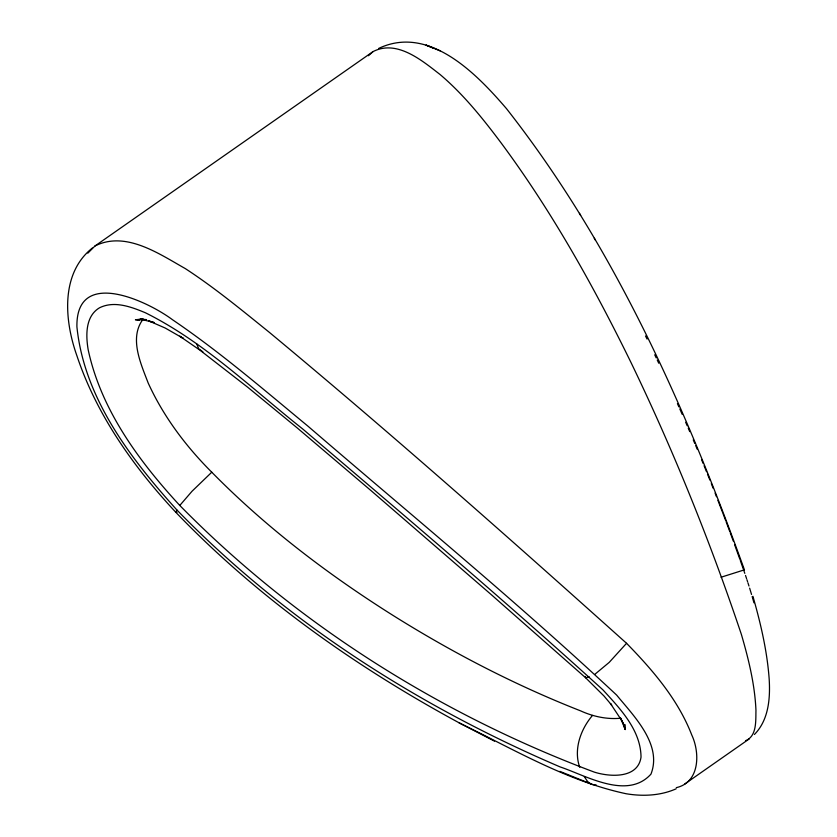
<?xml version="1.0" encoding="UTF-8"?>
<svg xmlns="http://www.w3.org/2000/svg" width="837" height="837" viewBox="0 0 837 837"><rect width="100%" height="100%" fill="white"/><g stroke="black" fill="none" stroke-linecap="round" stroke-linejoin="round"><path stroke-width="1.26" d="M624.684 727.154L624.768 724.465L624.925 729.351L624.203 726.035L625.26 729.592L620.594 718.125L623.983 725.062L622.55 722.111M176.816 509.879C284.768 621.127 418.113 706.198 560.235 766.964C586.245 775.658 627.279 800.277 650.956 774.141C662.517 744.543 633.829 716.074 616.639 695.087C516.984 601.824 411.249 515.09 307.807 426.043C263.624 389.571 220.089 352 172.61 319.807C147.019 300.692 75.916 267.474 76.91 326.775C84.077 397.92 130.426 458.394 176.816 509.879L175.937 512.422C257.765 597.628 355.369 666.576 458.969 722.739L461.867 724.246C515.121 750.067 567.737 781.308 626.181 793.748C642.858 796.531 660.508 795.736 676.118 788.82M179.788 505.464C138.921 461.166 101.047 409.774 88.188 349.814C85.761 335.511 85.248 316.281 99.477 307.817C114.24 300.431 131.294 306.897 145.408 312.776C204.134 341.977 251.738 388.63 302.753 429.015C403.664 514.943 504.868 600.673 602.912 689.855C620.112 708.625 640.776 730.052 641.027 757.119C637.972 778.797 610.006 777.071 594.27 772.101C439.592 714.139 295.806 623.45 179.788 505.464L192.06 491.214L211.771 472.214C266.469 527.802 328.983 575.26 394.959 616.628C453.916 653.425 515.916 685.472 580.627 710.875C592.941 716.482 606.72 719.506 620.28 718.251M87.833 253.151L95.02 245.952L373.04 51.601C396.989 39.287 421.994 60.526 440.063 74.503C463.353 94.236 482.541 118.163 500.798 142.489C551.803 211.206 593.695 286.254 631.244 363.017C673.659 450.997 710.289 541.832 741.373 634.394C748.592 659.137 754.817 684.446 755.957 710.299C755.665 720.479 757.066 736.162 745.537 740.735M95.02 245.952C125.644 230.541 159.009 253.789 185.207 268.531C214.774 287.782 242.008 310.307 269.441 332.425C390.869 433.252 509.063 537.94 626.557 643.297L609.21 662.381L595.086 674.12M592.512 715.436C580.679 729.226 573.355 749.565 579.738 767.32M754.43 734.467C768.68 720.04 770.343 698.435 769.193 679.257C767.163 651.06 760.676 623.387 752.913 596.289M143.284 318.949C128.793 337.709 140.804 363.572 148.139 382.907C163.372 416.397 185.835 446.278 211.771 472.214M368.447 55.734L373.04 51.601M92.352 248.024C60.191 273.615 64.522 320.885 76.847 355.579C96.579 414.88 133.606 467.067 175.937 512.422L177.057 512.286M676.296 787.669C699.931 782.323 700.13 752.798 691.728 734.907C678.033 699.523 652.755 670.123 626.557 643.297M684.771 783.987L749.241 738.914M378.732 48.4C429.119 24.482 476.703 73.949 506.458 108.611C613.992 245.555 685.649 407.033 744.428 569.84L743.716 570.206L744.804 573.366M589.248 676.861L585.618 677.761L491.633 594.961L371.482 491.005L297.177 427.885L247.762 387.269L199.886 350.107L179.714 336.181L183.387 338.43L165.161 328.01L148.609 320.812L154.175 322.58L140.239 319.085L146.548 319.629L135.416 319.797L141.882 319.012L137.394 320.383L142.206 318.771M721.065 577.227L744.428 569.84M596.321 785.064L592.46 784.541L559.859 771.369M433.796 48.274L426.023 45.114L440.126 50.858M202.857 351.802L198.756 348.862L196.758 343.986M458.969 722.739L494.51 741.163M590.702 783.83L587.637 781.591L584.31 776.642M579.424 213.299L580.658 215.36M594.26 238.242L595.379 240.104M621.954 720.877L610.435 703.54L611.711 705.162L603.99 696.007L585.618 677.761L585.251 676.411M645.505 335.961L647.053 339.079M654.712 354.783L656.229 357.943M657.244 360.046L658.75 363.206M677.426 403.633L678.87 406.845M679.832 409L682.207 414.378M685.681 422.277L687.208 425.782M688.223 428.115L689.74 431.63M693.256 439.843L694.752 443.369M695.756 445.713L697.231 449.249M701.657 459.869L703.132 463.416M704.095 465.78L706.522 471.712M707.485 474.077L709.87 480.019M711.304 483.587L713.197 488.348M715.091 493.119L716.493 496.697M717.884 500.285L722.519 512.254M722.969 513.458L725.71 520.656M726.16 521.859L729.759 531.485M730.209 532.688L733.317 541.131M734.635 544.761L739.866 559.283M740.295 560.497L743.287 568.993M745.526 575.469L746.583 578.629M746.928 579.685L747.619 581.799M747.964 582.855L748.969 586.026M749.628 588.129L751.553 594.458M752.17 596.551L753.97 602.828"/></g></svg>
